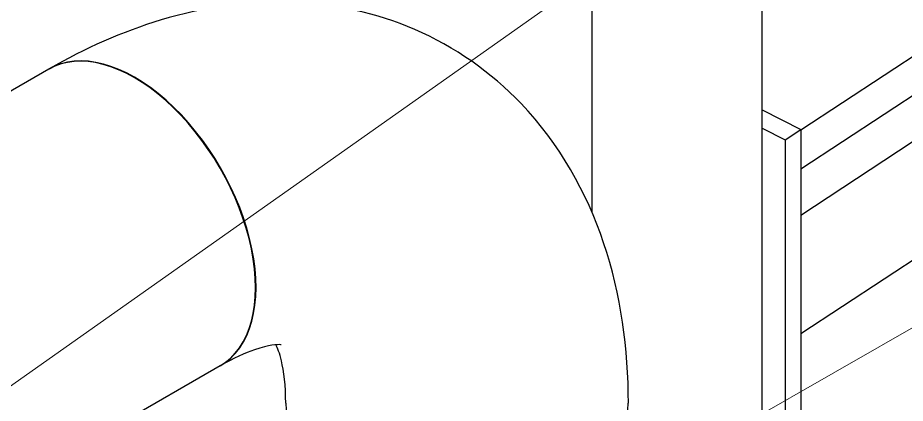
# Model space of a CAD drawing. Header units: millimetres. Extents: x 0 to 100323, y 0 to 59400.
# Drawn here: x 51783.7 to 52239.3, y 10131.5 to 10329.3 of the extents above; entities that cross this region are included whole.
import ezdxf

# ---------------------------------------------------------------- set-up
doc = ezdxf.new("R2010")
doc.units = ezdxf.units.MM
doc.header["$LTSCALE"] = 100
doc.layers.add('Symbol', color=7, linetype='Continuous', lineweight=18)
doc.layers.add('Visible', color=7, linetype='Continuous', lineweight=25)

# ---------------------------------------------------------------- blocks, each defined once
blk = doc.blocks.new('Balloon19')
at = {"layer": 'Symbol'}
blk.add_line((515.7844, 99.9814), (585.2891, 149.0274), dxfattribs=at)
blk = doc.blocks.new('Balloon20')
at = {"layer": 'Symbol'}
blk.add_line((520.5312, 100.6169), (585.0867, 137.5048), dxfattribs=at)

msp = doc.modelspace()

# ---------------------------------------------------------------- linework, layer by layer
at = {"layer": 'Visible'}
for p, q in [((52078.66, 10229.14), (52078.66, 10392.53)), ((52165.86, 9986.25), (52165.86, 10395.36)), ((52185.76, 10271.73), (52290.71, 10340.82)), ((52185.76, 10251.75), (52312.08, 10334.91)), ((52185.76, 10228.08), (52338.57, 10328.69)), ((51799.67, 10302.93), (51432.43, 10090.91)), ((52185.76, 10167.18), (52387.86, 10300.23)), ((52165.86, 10282.07), (52185.76, 10272)), ((52165.86, 10272.62), (52177.65, 10266.66)), ((52177.65, 10266.66), (52185.76, 10272)), ((52185.76, 10272), (52185.76, 10086.09)), ((52177.65, 10266.66), (52177.65, 10080.75)), ((51887.59, 10150.64), (51756.39, 10074.89))]:
    msp.add_line(p, q, dxfattribs=at)
for centre, major_axis, start_param, end_param in [((51843.63, 10226.78), (43.96, -76.14), 0, 3.141593), ((51843.87, 10226.92), (43.96, -76.14), 6.280435, 9.427528), ((52009.22, 10131.46), (-87.92, 0), 0, 3.141593)]:
    msp.add_ellipse(centre, major_axis=major_axis, ratio=0.57735, start_param=start_param, end_param=end_param, dxfattribs=at)
for points, knots in [([(52097.15, 10131.46), (52097.15, 10159.43), (52093.42, 10187.16), (52075.8, 10239.6), (52061.95, 10264.55), (52026.81, 10301.25), (52008, 10314.47), (51967.84, 10331.8), (51946.82, 10336.28), (51902.47, 10338.26), (51879.29, 10334.76), (51837.26, 10322.18), (51818.12, 10313.58), (51799.91, 10303.07)], [3.141593, 3.141593, 3.141593, 3.141593, 3.455752, 3.455752, 3.760279, 3.760279, 3.994402, 3.994402, 4.218271, 4.218271, 4.47615, 4.47615, 4.712389, 4.712389, 4.712389, 4.712389]), ([(51918.98, 10161.47), (51918.98, 10161.47), (51918.85, 10161.5), (51917.28, 10161.6), (51912.73, 10161.48), (51900.46, 10157.28), (51894.48, 10154.62), (51887.83, 10150.78)], [4.1328732, 4.1328732, 4.1328732, 4.1328732, 4.2048499, 4.2048499, 4.5118443, 4.5118443, 4.712389, 4.712389, 4.712389, 4.712389]), ([(51921.3, 10131.46), (51921.3, 10140.51), (51920.33, 10147.93), (51918.16, 10157.07), (51917.12, 10159.8), (51916.32, 10161.47)], [3.1415927, 3.1415927, 3.1415927, 3.1415927, 3.3781003, 3.3781003, 3.5490777, 3.5490777, 3.5490777, 3.5490777])]:
    msp.add_open_spline(points, degree=3, knots=knots, dxfattribs=at)

# ---------------------------------------------------------------- block references
at = {"layer": 'Symbol', "xscale": 100, "yscale": 100, "zscale": 100}
for name in ['Balloon19', 'Balloon20']:
    msp.add_blockref(name, (0, 0), dxfattribs=at)

doc.saveas('drawing.dxf')
